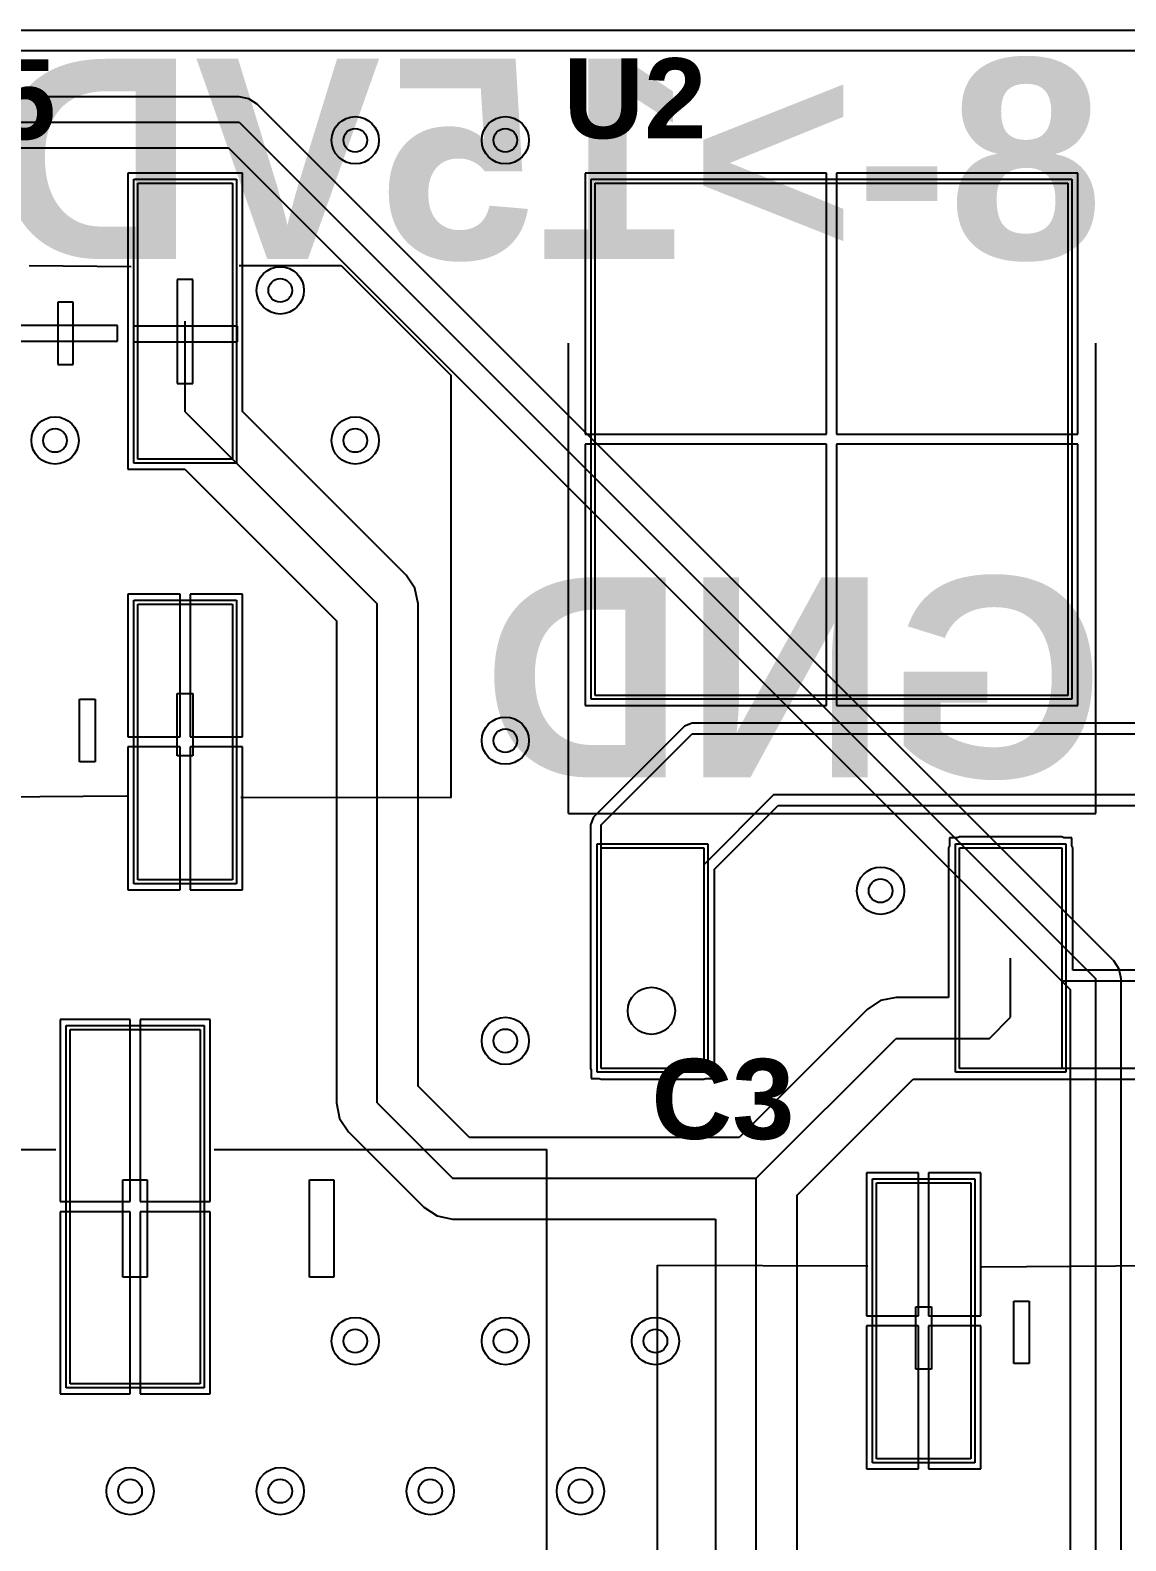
# Model space of a CAD drawing. Extents: x -53 to 82, y -68 to 38.
# Drawn here: x 57.34 to 71.25, y 18.67 to 37.85 of the extents above; entities that cross this region are included whole.
import ezdxf

# ---------------------------------------------------------------- set-up
doc = ezdxf.new("R2010")
doc.units = 0
for name, color, linetype in [('BOTTOM_LAYER', 5, 'CONTINUOUS'), ('BOTTOM_OVERLAY', 54, 'CONTINUOUS'), ('KEEP-OUT_LAYER', 6, 'CONTINUOUS'), ('MECHANICAL_15', 56, 'CONTINUOUS'), ('TOP_LAYER', 1, 'CONTINUOUS'), ('TOP_OVERLAY', 2, 'CONTINUOUS'), ('TOP_PASTE', 8, 'CONTINUOUS'), ('TOP_SOLDER', 216, 'CONTINUOUS')]:
    doc.layers.add(name, color=color, linetype=linetype)
doc.styles.add('ARIAL_BOLD', font='', dxfattribs={"height": 0.2})
doc.styles.get('ARIAL_BOLD').set_extended_font_data('Arial', bold=True)

msp = doc.modelspace()

# ---------------------------------------------------------------- linework, layer by layer
at = {"layer": 'BOTTOM_LAYER'}
for p, q in [((8.331, 37.587), (78.262, 37.587)), ((59.995, 37.001), (34.015, 37.001)), ((60.119, 36.977), (59.995, 37.001)), ((60.224, 36.907), (60.119, 36.977)), ((71.095, 26.035), (60.224, 36.907)), ((33.985, 36.678), (59.995, 36.678)), ((59.995, 36.678), (70.866, 25.806)), ((34.586, 36.354), (59.861, 36.354)), ((59.861, 36.354), (70.542, 25.672)), ((71.165, 25.93), (71.095, 26.035)), ((71.19, 25.806), (71.165, 25.93)), ((70.866, 16.739), (70.866, 25.806)), ((71.19, 17.191), (71.19, 25.806)), ((70.542, 25.672), (70.542, 17.199))]:
    msp.add_line(p, q, dxfattribs=at)
for centre, radius in [((61.468, 36.449), 0.3), ((63.373, 36.449), 0.3), ((61.468, 36.449), 0.15), ((63.373, 36.449), 0.15), ((60.516, 34.544), 0.3), ((60.516, 34.544), 0.15), ((57.658, 32.639), 0.3), ((57.658, 32.639), 0.15), ((61.468, 32.639), 0.3), ((61.468, 32.639), 0.15), ((63.373, 28.829), 0.3), ((63.373, 28.829), 0.15), ((68.135, 26.924), 0.3), ((68.135, 26.924), 0.15), ((63.373, 25.019), 0.3), ((63.373, 25.019), 0.15), ((61.468, 21.209), 0.3), ((63.373, 21.209), 0.3), ((65.278, 21.209), 0.3), ((61.468, 21.209), 0.15), ((63.373, 21.209), 0.15), ((65.278, 21.209), 0.15), ((58.611, 19.304), 0.3), ((60.516, 19.304), 0.3), ((62.42, 19.304), 0.3), ((64.326, 19.304), 0.3), ((58.611, 19.304), 0.15), ((60.516, 19.304), 0.15), ((62.42, 19.304), 0.15), ((64.326, 19.304), 0.15)]:
    msp.add_circle(centre, radius, dxfattribs=at)
at = {"layer": 'KEEP-OUT_LAYER'}
msp.add_line((5.715, 37.846), (78.262, 37.846), dxfattribs=at)
at = {"layer": 'MECHANICAL_15'}
for p, q in [((59.408, 34.683), (59.21, 34.683)), ((59.21, 34.683), (59.21, 33.363)), ((59.408, 33.363), (59.408, 34.683)), ((58.655, 34.091), (58.655, 33.893)), ((59.975, 34.091), (58.655, 34.091)), ((59.975, 33.893), (59.975, 34.091)), ((58.655, 33.893), (59.975, 33.893)), ((59.21, 33.363), (59.408, 33.363)), ((59.21, 28.635), (59.21, 29.427)), ((59.21, 29.427), (59.408, 29.427)), ((59.408, 29.427), (59.408, 28.635)), ((59.408, 28.635), (59.21, 28.635)), ((58.519, 22.02), (58.519, 23.256)), ((58.519, 23.256), (58.829, 23.256)), ((58.829, 23.256), (58.829, 22.02)), ((58.829, 22.02), (58.519, 22.02)), ((68.583, 20.852), (68.583, 21.644)), ((68.583, 21.644), (68.781, 21.644)), ((68.781, 21.644), (68.781, 20.852)), ((68.781, 20.852), (68.583, 20.852))]:
    msp.add_line(p, q, dxfattribs=at)
msp.add_circle((65.227, 25.4), 0.3, dxfattribs=at)
at = {"layer": 'TOP_LAYER'}
for p, q in [((8.331, 37.587), (78.262, 37.587)), ((60.036, 36.03), (58.582, 36.03)), ((58.582, 36.03), (58.582, 32.276)), ((58.709, 32.403), (58.709, 35.903)), ((58.709, 35.903), (59.909, 35.903)), ((59.909, 35.903), (59.909, 32.403)), ((60.036, 33.008), (60.036, 36.03)), ((67.45, 36.031), (64.386, 36.031)), ((64.386, 36.031), (64.386, 32.718)), ((64.513, 29.404), (64.513, 35.904)), ((64.513, 35.904), (70.513, 35.904)), ((67.45, 32.718), (67.45, 36.031)), ((70.64, 36.031), (67.577, 36.031)), ((67.577, 36.031), (67.577, 32.718)), ((70.513, 35.904), (70.513, 29.404)), ((70.64, 32.718), (70.64, 36.031)), ((59.309, 33.003), (59.309, 34.153)), ((59.309, 33.003), (61.747, 30.565)), ((62.114, 30.931), (60.036, 33.008)), ((64.386, 32.718), (67.45, 32.718)), ((67.577, 32.718), (70.64, 32.718)), ((59.909, 32.403), (58.709, 32.403)), ((67.45, 32.591), (64.386, 32.591)), ((64.386, 32.591), (64.386, 29.277)), ((67.45, 29.277), (67.45, 32.591)), ((70.64, 32.591), (67.577, 32.591)), ((67.577, 32.591), (67.577, 29.277)), ((70.64, 29.277), (70.64, 32.591)), ((58.582, 32.276), (59.304, 32.276)), ((59.304, 32.276), (61.229, 30.35)), ((62.226, 30.763), (62.114, 30.931)), ((59.245, 30.69), (58.582, 30.69)), ((58.582, 30.69), (58.582, 28.876)), ((59.245, 28.876), (59.245, 30.69)), ((60.036, 30.69), (59.372, 30.69)), ((59.372, 30.69), (59.372, 28.876)), ((60.036, 28.876), (60.036, 30.69)), ((62.265, 30.565), (62.226, 30.763)), ((58.709, 27.063), (58.709, 30.563)), ((58.709, 30.563), (59.909, 30.563)), ((59.909, 30.563), (59.909, 27.063)), ((61.747, 24.232), (61.747, 30.565)), ((62.265, 24.446), (62.265, 30.565)), ((61.229, 30.35), (61.229, 24.232)), ((70.513, 29.404), (64.513, 29.404)), ((64.386, 29.277), (67.45, 29.277)), ((67.577, 29.277), (70.64, 29.277)), ((65.647, 29.011), (64.493, 27.858)), ((65.744, 29.051), (65.647, 29.011)), ((71.859, 29.051), (65.744, 29.051)), ((65.744, 29.051), (65.744, 29.051)), ((58.582, 28.876), (59.245, 28.876)), ((59.372, 28.876), (60.036, 28.876)), ((64.59, 27.76), (65.744, 28.914)), ((65.744, 28.914), (71.916, 28.914)), ((59.245, 28.749), (58.582, 28.749)), ((58.582, 28.749), (58.582, 26.936)), ((59.245, 26.936), (59.245, 28.749)), ((60.036, 28.749), (59.372, 28.749)), ((59.372, 28.749), (59.372, 26.936)), ((60.036, 26.936), (60.036, 28.749)), ((66.778, 28.143), (65.89, 27.255)), ((66.028, 27.198), (66.835, 28.006)), ((71.925, 28.143), (66.778, 28.143)), ((66.835, 28.006), (71.868, 28.006)), ((64.493, 27.858), (64.453, 27.76)), ((64.453, 27.76), (64.453, 27.76)), ((64.453, 27.76), (64.453, 24.67)), ((64.59, 24.67), (64.59, 27.76)), ((69.136, 27.608), (69.111, 27.597)), ((70.436, 27.608), (69.136, 27.608)), ((70.461, 27.597), (70.436, 27.608)), ((64.59, 24.67), (64.59, 27.47)), ((64.59, 27.47), (65.89, 27.47)), ((65.89, 27.47), (65.89, 24.67)), ((69.009, 27.496), (68.999, 27.47)), ((68.999, 27.47), (68.999, 25.569)), ((69.111, 27.597), (69.009, 27.597)), ((69.009, 27.597), (69.009, 27.496)), ((69.136, 27.47), (70.436, 27.47)), ((69.136, 24.67), (69.136, 27.47)), ((69.136, 24.67), (69.136, 27.47)), ((69.136, 27.47), (70.436, 27.47)), ((70.436, 27.47), (70.436, 25.781)), ((70.436, 27.47), (70.436, 24.67)), ((70.563, 27.597), (70.461, 27.597)), ((70.563, 27.496), (70.563, 27.597)), ((70.573, 27.47), (70.563, 27.496)), ((70.573, 25.918), (70.573, 27.47)), ((65.89, 27.255), (65.89, 24.67)), ((59.909, 27.063), (58.709, 27.063)), ((66.028, 24.67), (66.028, 27.198)), ((58.582, 26.936), (59.245, 26.936)), ((59.372, 26.936), (60.036, 26.936)), ((69.786, 25.32), (69.786, 26.07)), ((73.812, 25.918), (70.573, 25.918)), ((70.436, 25.781), (73.812, 25.781)), ((68.135, 25.53), (67.967, 25.418)), ((68.333, 25.569), (68.135, 25.53)), ((68.999, 25.569), (68.333, 25.569)), ((67.967, 25.418), (66.342, 23.793)), ((69.517, 25.051), (69.786, 25.32)), ((58.611, 25.292), (57.722, 25.292)), ((57.722, 25.292), (57.722, 22.978)), ((57.849, 20.665), (57.849, 25.165)), ((57.849, 25.165), (59.499, 25.165)), ((58.611, 22.978), (58.611, 25.292)), ((59.626, 25.292), (58.738, 25.292)), ((58.738, 25.292), (58.738, 22.978)), ((59.499, 25.165), (59.499, 20.665)), ((59.626, 22.978), (59.626, 25.292)), ((66.557, 23.275), (68.333, 25.051)), ((68.333, 25.051), (69.517, 25.051)), ((64.453, 24.67), (64.463, 24.645)), ((64.463, 24.645), (64.463, 24.543)), ((64.463, 24.543), (64.565, 24.543)), ((64.565, 24.543), (64.59, 24.533)), ((65.89, 24.67), (64.59, 24.67)), ((65.89, 24.67), (64.59, 24.67)), ((65.89, 24.533), (65.916, 24.543)), ((65.916, 24.543), (66.017, 24.543)), ((66.017, 24.645), (66.028, 24.67)), ((66.017, 24.543), (66.017, 24.645)), ((73.354, 24.67), (69.136, 24.67)), ((70.436, 24.67), (69.136, 24.67)), ((62.919, 23.793), (62.265, 24.446)), ((64.59, 24.533), (65.89, 24.533)), ((67.075, 23.06), (68.548, 24.534)), ((68.548, 24.534), (69.135, 24.534)), ((69.135, 24.534), (69.136, 24.533)), ((69.136, 24.533), (73.297, 24.533)), ((61.229, 24.232), (61.269, 24.033)), ((61.747, 24.232), (62.704, 23.275)), ((61.269, 24.033), (61.381, 23.865)), ((61.381, 23.865), (62.338, 22.909)), ((66.342, 23.793), (62.919, 23.793)), ((62.704, 23.275), (66.557, 23.275)), ((66.557, 11.909), (66.557, 23.275)), ((68.618, 23.343), (67.955, 23.343)), ((67.955, 23.343), (67.955, 21.529)), ((68.082, 19.716), (68.082, 23.216)), ((68.082, 23.216), (69.282, 23.216)), ((68.618, 21.529), (68.618, 23.343)), ((69.409, 23.343), (68.745, 23.343)), ((68.745, 23.343), (68.745, 21.529)), ((69.282, 23.216), (69.282, 19.716)), ((69.409, 21.529), (69.409, 23.343)), ((67.075, 13.148), (67.075, 23.06)), ((57.722, 22.978), (58.611, 22.978)), ((58.611, 22.851), (57.722, 22.851)), ((57.722, 22.851), (57.722, 20.538)), ((58.611, 20.538), (58.611, 22.851)), ((58.738, 22.978), (59.626, 22.978)), ((59.626, 22.851), (58.738, 22.851)), ((58.738, 22.851), (58.738, 20.538)), ((59.626, 20.538), (59.626, 22.851)), ((62.338, 22.909), (62.506, 22.797)), ((62.506, 22.797), (62.704, 22.757)), ((62.704, 22.757), (66.039, 22.757)), ((66.039, 22.757), (66.039, 13.148)), ((67.955, 21.529), (68.618, 21.529)), ((68.745, 21.529), (69.409, 21.529)), ((68.618, 21.402), (67.955, 21.402)), ((67.955, 21.402), (67.955, 19.589)), ((68.618, 19.589), (68.618, 21.402)), ((69.409, 21.402), (68.745, 21.402)), ((68.745, 21.402), (68.745, 19.589)), ((69.409, 19.589), (69.409, 21.402)), ((57.722, 20.538), (58.611, 20.538)), ((59.499, 20.665), (57.849, 20.665)), ((58.738, 20.538), (59.626, 20.538)), ((67.955, 19.589), (68.618, 19.589)), ((69.282, 19.716), (68.082, 19.716)), ((68.745, 19.589), (69.409, 19.589))]:
    msp.add_line(p, q, dxfattribs=at)
for centre, radius in [((61.468, 36.449), 0.3), ((63.373, 36.449), 0.3), ((61.468, 36.449), 0.15), ((63.373, 36.449), 0.15), ((60.516, 34.544), 0.3), ((60.516, 34.544), 0.15), ((57.658, 32.639), 0.3), ((57.658, 32.639), 0.15), ((61.468, 32.639), 0.3), ((61.468, 32.639), 0.15), ((63.373, 28.829), 0.3), ((63.373, 28.829), 0.15), ((68.135, 26.924), 0.3), ((68.135, 26.924), 0.15), ((63.373, 25.019), 0.3), ((63.373, 25.019), 0.15), ((61.468, 21.209), 0.3), ((63.373, 21.209), 0.3), ((65.278, 21.209), 0.3), ((61.468, 21.209), 0.15), ((63.373, 21.209), 0.15), ((65.278, 21.209), 0.15), ((58.611, 19.304), 0.3), ((60.516, 19.304), 0.3), ((62.42, 19.304), 0.3), ((64.326, 19.304), 0.3), ((58.611, 19.304), 0.15), ((60.516, 19.304), 0.15), ((62.42, 19.304), 0.15), ((64.326, 19.304), 0.15)]:
    msp.add_circle(centre, radius, dxfattribs=at)
at = {"layer": 'TOP_OVERLAY'}
for p, q in [((57.328, 34.859), (58.623, 34.845)), ((59.995, 34.859), (61.289, 34.859)), ((61.289, 34.859), (62.685, 33.463)), ((57.89, 34.394), (57.692, 34.394)), ((57.692, 34.394), (57.692, 33.602)), ((57.89, 33.602), (57.89, 34.394)), ((58.451, 34.097), (57.131, 34.097)), ((58.451, 33.899), (58.451, 34.097)), ((57.131, 33.899), (58.451, 33.899)), ((64.174, 27.906), (64.174, 33.874)), ((70.866, 27.906), (70.866, 33.874)), ((57.692, 33.602), (57.89, 33.602)), ((62.685, 28.107), (62.685, 33.463)), ((57.968, 28.562), (57.968, 29.354)), ((57.968, 29.354), (58.166, 29.354)), ((58.166, 29.354), (58.166, 28.562)), ((58.166, 28.562), (57.968, 28.562)), ((55.933, 28.107), (58.57, 28.127)), ((60.017, 28.113), (62.685, 28.107)), ((64.174, 27.906), (70.866, 27.906)), ((53.448, 23.641), (57.669, 23.641)), ((59.679, 23.641), (63.9, 23.641)), ((63.9, 15.325), (63.9, 23.641)), ((60.888, 22.02), (60.888, 23.256)), ((60.888, 23.256), (61.197, 23.256)), ((61.197, 23.256), (61.197, 22.02)), ((65.305, 16.816), (65.305, 22.172)), ((65.305, 22.172), (67.974, 22.165)), ((69.421, 22.152), (72.057, 22.172)), ((61.197, 22.02), (60.888, 22.02)), ((69.825, 20.925), (69.825, 21.717)), ((69.825, 21.717), (70.023, 21.717)), ((70.023, 21.717), (70.023, 20.925)), ((70.023, 20.925), (69.825, 20.925))]:
    msp.add_line(p, q, dxfattribs=at)
at = {"layer": 'TOP_PASTE'}
for p, q in [((58.709, 32.403), (58.709, 35.903)), ((58.709, 35.903), (59.909, 35.903)), ((59.909, 35.903), (59.909, 32.403)), ((64.513, 29.404), (64.513, 35.904)), ((64.513, 35.904), (70.513, 35.904)), ((70.513, 35.904), (70.513, 29.404)), ((59.909, 32.403), (58.709, 32.403)), ((58.709, 27.063), (58.709, 30.563)), ((58.709, 30.563), (59.909, 30.563)), ((59.909, 30.563), (59.909, 27.063)), ((70.513, 29.404), (64.513, 29.404)), ((64.59, 24.67), (64.59, 27.47)), ((64.59, 27.47), (65.89, 27.47)), ((65.89, 27.47), (65.89, 24.67)), ((69.136, 24.67), (69.136, 27.47)), ((69.136, 27.47), (70.436, 27.47)), ((70.436, 27.47), (70.436, 24.67)), ((59.909, 27.063), (58.709, 27.063)), ((57.849, 20.665), (57.849, 25.165)), ((57.849, 25.165), (59.499, 25.165)), ((59.499, 25.165), (59.499, 20.665)), ((65.89, 24.67), (64.59, 24.67)), ((70.436, 24.67), (69.136, 24.67)), ((68.082, 19.716), (68.082, 23.216)), ((68.082, 23.216), (69.282, 23.216)), ((69.282, 23.216), (69.282, 19.716)), ((59.499, 20.665), (57.849, 20.665)), ((69.282, 19.716), (68.082, 19.716))]:
    msp.add_line(p, q, dxfattribs=at)
at = {"layer": 'TOP_SOLDER'}
for p, q in [((58.658, 32.352), (58.658, 35.954)), ((58.658, 35.954), (59.96, 35.954)), ((59.96, 35.954), (59.96, 32.352)), ((64.462, 29.354), (64.462, 35.955)), ((64.462, 35.955), (70.564, 35.955)), ((70.564, 35.955), (70.564, 29.354)), ((59.96, 32.352), (58.658, 32.352)), ((58.658, 27.012), (58.658, 30.614)), ((58.658, 30.614), (59.96, 30.614)), ((59.96, 30.614), (59.96, 27.012)), ((70.564, 29.354), (64.462, 29.354)), ((64.54, 24.62), (64.54, 27.521)), ((64.54, 27.521), (65.941, 27.521)), ((65.941, 27.521), (65.941, 24.62)), ((69.085, 24.62), (69.085, 27.521)), ((69.085, 27.521), (70.487, 27.521)), ((70.487, 27.521), (70.487, 24.62)), ((59.96, 27.012), (58.658, 27.012)), ((57.798, 20.614), (57.798, 25.216)), ((57.798, 25.216), (59.55, 25.216)), ((59.55, 25.216), (59.55, 20.614)), ((65.941, 24.62), (64.54, 24.62)), ((70.487, 24.62), (69.085, 24.62)), ((68.031, 19.665), (68.031, 23.267)), ((68.031, 23.267), (69.332, 23.267)), ((69.332, 23.267), (69.332, 19.665)), ((59.55, 20.614), (57.798, 20.614)), ((69.332, 19.665), (68.031, 19.665))]:
    msp.add_line(p, q, dxfattribs=at)

# ---------------------------------------------------------------- texts
at = {"layer": 'BOTTOM_OVERLAY', "style": 'ARIAL_BOLD', "text_generation_flag": 2}
for s, p in [('8->15VDC', (70.968, 34.943)), ('GND', (70.968, 28.364))]:
    msp.add_text(s, height=2.54, dxfattribs=at).set_placement(p)
at = {"layer": 'TOP_OVERLAY', "style": 'ARIAL_BOLD'}
for s, p in [('C5', (55.855, 36.461)), ('U2', (64.11, 36.474)), ('C3', (65.227, 23.774))]:
    msp.add_text(s, height=1.016, dxfattribs=at).set_placement(p)

doc.saveas('drawing.dxf')
